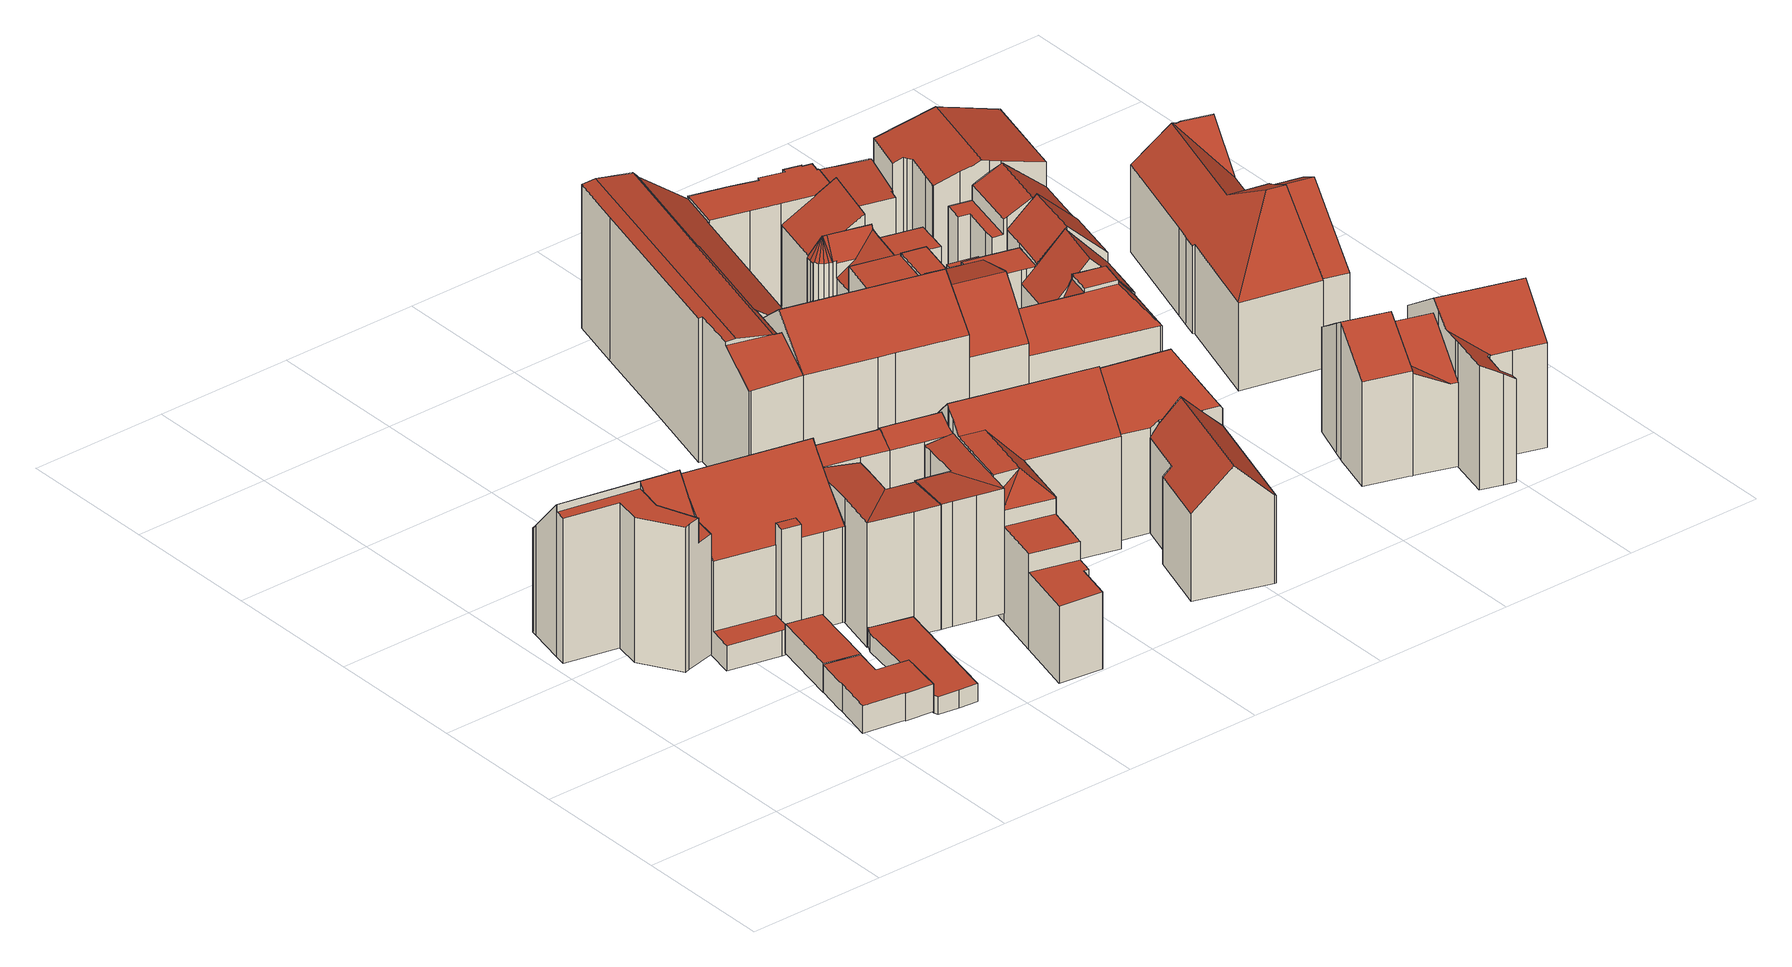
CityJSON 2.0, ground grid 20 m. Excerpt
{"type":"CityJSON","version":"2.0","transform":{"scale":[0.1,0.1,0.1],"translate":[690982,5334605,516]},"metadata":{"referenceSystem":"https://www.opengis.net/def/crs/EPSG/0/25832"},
"CityObjects":{
"building1":{"type":"Building","attributes":{"Gemeindeschluessel":"09162000","HoeheDach":"540.430","HoeheGrund":"518.157","Methode":"2000","NiedrigsteTraufeDesGebaeudes":"533.285","Geometrietyp2DReferenz":"3000","function":"31001_9998","roofType":"3100","measuredHeight":22.27,"storeysAboveGround":4},"geometry":[{"type":"MultiSurface","lod":"2","boundaries":[[[0,1,2,3]],[[4,1,0]],[[5,6,7,8,9]],[[10,11,12,13]],[[14,15,16,17]],[[18,19,20,21]],[[22,7,23,12,11,24,25,26,20,19,27]],[[5,28,29,30,14,17,31,18,21,32,33,34,10,13,35,6]],[[15,14,30,36]],[[29,28,37,3,2,38]],[[33,25,24,34]],[[36,30,29,38]],[[5,9,37,28]],[[36,38,2,1,4,39,40,41,16,15]],[[39,22,27,40]],[[32,26,25,33]],[[3,37,9,8,0]],[[8,7,22,4,0]],[[21,20,26,32]],[[4,22,39]],[[18,31,41,40,27,19]],[[34,24,11,10]],[[13,12,23,35]],[[35,23,7,6]],[[17,16,41,31]]],"semantics":{"surfaces":[{"type":"WallSurface"},{"type":"RoofSurface"},{"type":"GroundSurface"}],"values":[0,0,0,0,0,0,1,2,0,0,0,0,0,1,0,0,1,1,0,0,0,0,0,0,0]}}]},
"building2":{"type":"Building","attributes":{"Gemeindeschluessel":"09162000","HoeheDach":"522.504","HoeheGrund":"518.450","Methode":"1000","NiedrigsteTraufeDesGebaeudes":"522.504","Geometrietyp2DReferenz":"3000","function":"31001_2000","roofType":"1000","measuredHeight":4.05},"geometry":[{"type":"MultiSurface","lod":"2","boundaries":[[[42,43,44,45,46,47]],[[48,49,50,51]],[[52,53,54,55]],[[56,57,58,59]],[[51,50,53,52]],[[60,54,53,50,49,61,62,63,64,43,42,47,65,58,57]],[[66,55,54,60,57,56]],[[58,65,47,46,67,59]],[[68,61,49,48]],[[62,61,68,69,70,63]],[[48,51,52,55,66,56,59,67,46,45,44,71,70,69,68]],[[70,71,44,43,64,63]]],"semantics":{"surfaces":[{"type":"WallSurface"},{"type":"RoofSurface"},{"type":"GroundSurface"}],"values":[0,0,0,0,0,1,0,0,0,0,2,0]}}]},
"building3":{"type":"Building","attributes":{"Gemeindeschluessel":"09162000","HoeheDach":"522.595","HoeheGrund":"518.420","Methode":"1000","NiedrigsteTraufeDesGebaeudes":"522.595","Geometrietyp2DReferenz":"3000","function":"51009_1610","roofType":"1000","measuredHeight":4.17},"geometry":[{"type":"MultiSurface","lod":"2","boundaries":[[[72,73,74,75]],[[72,75,76,77,78]],[[78,79,73,72]],[[79,80,81,74,73]],[[77,80,79,78]],[[76,81,80,77]],[[75,74,81,76]]],"semantics":{"surfaces":[{"type":"WallSurface"},{"type":"GroundSurface"},{"type":"RoofSurface"}],"values":[0,1,0,2,0,0,0]}}]},
"building4":{"type":"Building","attributes":{"Gemeindeschluessel":"09162000","HoeheDach":"535.140","HoeheGrund":"518.440","Methode":"2000","NiedrigsteTraufeDesGebaeudes":"535.140","Geometrietyp2DReferenz":"3000","function":"51009_1610","roofType":"1000","measuredHeight":16.7},"geometry":[{"type":"MultiSurface","lod":"2","boundaries":[[[82,83,84,85]],[[86,85,84,87]],[[87,84,83,88]],[[88,83,82,89]],[[86,87,88,89]],[[89,82,85,86]]],"semantics":{"surfaces":[{"type":"RoofSurface"},{"type":"WallSurface"},{"type":"GroundSurface"}],"values":[0,1,1,1,2,1]}}]},
"building5":{"type":"Building","attributes":{"Gemeindeschluessel":"09162000","HoeheDach":"520.907","HoeheGrund":"518.260","Methode":"1000","NiedrigsteTraufeDesGebaeudes":"520.907","Geometrietyp2DReferenz":"3000","function":"31001_2000","roofType":"1000","measuredHeight":2.65},"geometry":[{"type":"MultiSurface","lod":"2","boundaries":[[[90,91,92,93,94,95]],[[96,97,98,99]],[[100,101,97,96]],[[102,103,104,105,106,107]],[[108,109,110,111]],[[92,91,109,108]],[[111,110,101,100]],[[101,110,109,91,90,95,112,113,104,103,102,98,97]],[[108,111,100,96,99,107,106,105,114,115,94,93,92]],[[99,98,102,107]],[[104,113,112,95,94,115,114,105]]],"semantics":{"surfaces":[{"type":"WallSurface"},{"type":"RoofSurface"},{"type":"GroundSurface"}],"values":[0,0,0,0,0,0,0,1,2,0,0]}}]},
"building6":{"type":"Building","attributes":{"Gemeindeschluessel":"09162000","HoeheDach":"539.900","HoeheGrund":"518.062","Methode":"2000","NiedrigsteTraufeDesGebaeudes":"521.833","Geometrietyp2DReferenz":"3000","function":"31001_9998","roofType":"3100","measuredHeight":21.84,"storeysAboveGround":5},"geometry":[{"type":"MultiSurface","lod":"2","boundaries":[[[116,117,118,119]],[[120,121,122,123]],[[124,125,126,127]],[[128,129,130,131,132,133]],[[134,135,136,137]],[[125,124,138,139]],[[123,122,130,129]],[[140,141,142,143]],[[144,145,142,141,136,135,146,147,148]],[[149,147,146,150]],[[149,151,152,148,147]],[[153,154,139,138]],[[128,133,152,151]],[[155,156,127,126]],[[157,119,118,158,159,160]],[[143,142,145,161]],[[155,161,145,144,156]],[[137,136,141,140]],[[157,160,162,163]],[[155,126,125,139,154,116,119,157,163,120,123,129,128,151,149,150,134,137,140,143,161]],[[122,121,162,160,159,131,130]],[[163,162,121,120]],[[154,153,117,116]],[[150,146,135,134]],[[159,158,132,131]],[[124,127,156,144,148,152,133,132,158,118,117,153,138]]],"semantics":{"surfaces":[{"type":"WallSurface"},{"type":"RoofSurface"},{"type":"GroundSurface"}],"values":[0,0,0,0,0,0,0,0,1,0,0,0,0,0,0,0,0,0,0,2,1,0,0,0,0,1]}}]},
"building7":{"type":"Building","attributes":{"Gemeindeschluessel":"09162000","HoeheDach":"536.065","HoeheGrund":"518.018","Methode":"2000","NiedrigsteTraufeDesGebaeudes":"535.276","Geometrietyp2DReferenz":"3000","function":"31001_9998","roofType":"1000","measuredHeight":18.05,"storeysAboveGround":6},"geometry":[{"type":"MultiSurface","lod":"2","boundaries":[[[164,165,166,167]],[[168,169,170,171,165]],[[172,173,174,175]],[[176,168,165,164]],[[175,174,177,178]],[[179,180,181,182,176,164,167,172,175,178,183]],[[167,166,173,172]],[[179,184,171,180]],[[178,177,185,183]],[[181,170,169,182]],[[180,171,170,181]],[[171,184,185,177,174,173,166,165]],[[183,185,184,179]],[[182,169,168,176]]],"semantics":{"surfaces":[{"type":"WallSurface"},{"type":"RoofSurface"},{"type":"GroundSurface"}],"values":[0,1,0,0,0,2,0,0,0,0,0,1,0,0]}}]},
"building8":{"type":"Building","attributes":{"Gemeindeschluessel":"09162000","HoeheDach":"537.460","HoeheGrund":"518.030","Methode":"2000","NiedrigsteTraufeDesGebaeudes":"533.195","Geometrietyp2DReferenz":"3000","function":"31001_9998","roofType":"3100","measuredHeight":19.43,"storeysAboveGround":5},"geometry":[{"type":"MultiSurface","lod":"2","boundaries":[[[186,187,188,189]],[[190,191,187,186,192,175]],[[193,194,178,175,192,186,189]],[[195,194,193,189,188,196]],[[178,197,190,175]],[[194,195,197,178]],[[196,188,187,191]],[[197,195,196,191,190]]],"semantics":{"surfaces":[{"type":"WallSurface"},{"type":"GroundSurface"},{"type":"RoofSurface"}],"values":[0,0,1,0,0,0,2,2]}}]},
"building9":{"type":"Building","attributes":{"Gemeindeschluessel":"09162000","HoeheDach":"536.182","HoeheGrund":"518.040","Methode":"2000","NiedrigsteTraufeDesGebaeudes":"535.495","Geometrietyp2DReferenz":"3000","function":"31001_9998","roofType":"1000","measuredHeight":18.14,"storeysAboveGround":6},"geometry":[{"type":"MultiSurface","lod":"2","boundaries":[[[182,198,199,181]],[[200,201,202,203,204,205,206,207]],[[208,202,201,209]],[[210,206,205,211]],[[212,204,213,214]],[[181,199,215,216]],[[200,217,209,201]],[[217,200,207,218]],[[218,207,206,210]],[[212,214,219,182,181,216,208,209,217,218,210,211]],[[220,219,214,213]],[[203,202,208,216,215]],[[219,220,198,182]],[[220,213,204,203,215,199,198]],[[204,212,211,205]]],"semantics":{"surfaces":[{"type":"WallSurface"},{"type":"RoofSurface"},{"type":"GroundSurface"}],"values":[0,1,0,0,0,0,0,0,0,2,0,0,0,1,0]}}]},
"building10":{"type":"Building","attributes":{"Gemeindeschluessel":"09162000","HoeheDach":"537.620","HoeheGrund":"517.976","Methode":"2000","NiedrigsteTraufeDesGebaeudes":"532.960","Geometrietyp2DReferenz":"3000","function":"31001_9998","roofType":"3100","measuredHeight":19.64,"storeysAboveGround":5},"geometry":[{"type":"MultiSurface","lod":"2","boundaries":[[[221,222,223,224]],[[224,223,225,226]],[[194,189,221,224,226,227,228,229,210,218]],[[210,230,231,218]],[[227,232,233,234,228]],[[231,230,235,234,233,236,195]],[[218,231,195,194]],[[229,235,230,210]],[[189,237,222,221]],[[233,232,225,223,222,237,236]],[[226,225,232,227]],[[194,195,236,237,189]],[[228,234,235,229]]],"semantics":{"surfaces":[{"type":"WallSurface"},{"type":"GroundSurface"},{"type":"RoofSurface"}],"values":[0,0,1,0,0,2,0,0,0,2,0,0,0]}}]},
"building11":{"type":"Building","attributes":{"Gemeindeschluessel":"09162000","HoeheDach":"539.750","HoeheGrund":"516.795","Methode":"2000","NiedrigsteTraufeDesGebaeudes":"528.020","Geometrietyp2DReferenz":"3000","function":"31001_2000","roofType":"3100","measuredHeight":22.95,"storeysAboveGround":6},"geometry":[{"type":"MultiSurface","lod":"2","boundaries":[[[238,239,240,241,242]],[[243,244,241,240,245]],[[246,247,248,249,250,251]],[[243,245,252,253]],[[254,255,256,257,258]],[[259,260,261,262]],[[238,263,264]],[[265,266,267,268]],[[269,270,260,259]],[[271,272,273,274]],[[275,276,248,247]],[[277,261,257,256,252,245,240,239,278,279]],[[262,261,277,280]],[[281,275,247,246,282,283,271,274,265,268,284,244,243,253,255,254,285,286,287,288,289,290,269,259,262,280]],[[285,291,292,286]],[[273,272,293,294,267,266]],[[295,296,297,292,291,258,257,261,260,270,298]],[[294,299,300,267]],[[289,295,298,290]],[[253,252,256,255]],[[283,282,301,299,294,293]],[[295,289,288,296]],[[268,267,300,302,284]],[[238,276,278,239]],[[238,242,263]],[[246,251,301,282]],[[287,297,296,288]],[[286,292,297,287]],[[250,249,303,302]],[[249,248,276,238,264,303]],[[254,258,291,285]],[[274,273,266,265]],[[283,293,272,271]],[[276,275,281,279,278]],[[299,301,251,250,302,300]],[[270,269,290,298]],[[241,244,284,302,303,264,263,242]],[[277,279,281,280]]],"semantics":{"surfaces":[{"type":"RoofSurface"},{"type":"WallSurface"},{"type":"GroundSurface"}],"values":[0,1,1,1,1,1,0,1,1,1,1,0,1,2,1,0,0,1,1,1,1,1,1,0,1,1,1,1,1,0,1,1,1,1,0,1,1,1]}}]},
"building12":{"type":"Building","attributes":{"Gemeindeschluessel":"09162000","HoeheDach":"539.200","HoeheGrund":"518.042","Methode":"2000","NiedrigsteTraufeDesGebaeudes":"535.424","Geometrietyp2DReferenz":"3000","function":"31001_3000","roofType":"3100","measuredHeight":21.16,"storeysAboveGround":6},"geometry":[{"type":"MultiSurface","lod":"2","boundaries":[[[304,305,306,307]],[[308,309,310,311,312,313]],[[314,315,305,304]],[[316,317,318,319,320,321]],[[322,323,324]],[[322,320,319,325]],[[326,327,328,329]],[[330,331,332,333]],[[334,335,318,317]],[[324,328,327,336,306,305,315,321,320,322]],[[330,333,309,308,337,338,334,317,316,314,304,307,339,326,329]],[[311,310,332,331,323,322]],[[330,329,328,324,323,331]],[[307,306,336,339]],[[325,312,311,322]],[[325,319,318,335,340,313,312]],[[340,335,334,338,337]],[[316,321,315,314]],[[333,332,310,309]],[[339,336,327,326]],[[308,313,340,337]]],"semantics":{"surfaces":[{"type":"WallSurface"},{"type":"RoofSurface"},{"type":"GroundSurface"}],"values":[0,0,0,0,0,1,0,0,0,1,2,1,0,0,0,1,0,0,0,0,0]}}]},
"building13":{"type":"Building","attributes":{"Gemeindeschluessel":"09162000","HoeheDach":"541.320","HoeheGrund":"518.099","Methode":"2000","NiedrigsteTraufeDesGebaeudes":"534.822","Geometrietyp2DReferenz":"3000","function":"31001_9998","roofType":"3100","measuredHeight":23.22,"storeysAboveGround":5},"geometry":[{"type":"MultiSurface","lod":"2","boundaries":[[[341,342,331,343]],[[344,345,346,347]],[[348,349,350,351]],[[352,353,354,355,356]],[[357,358,359,341,343,360,361,362,363,364,355,354,353,346,345,365,366,367,368,348,351,369,370]],[[366,365,371,372,373]],[[360,374,375,361]],[[360,343,331,376,374]],[[369,377,378,370]],[[359,379,342,341]],[[356,380,381,382,375,374,376,383,378,377,350,372,371,344,347,352]],[[363,381,380,364]],[[345,344,371,365]],[[373,372,350,349,384]],[[368,384,349,348]],[[357,383,385,358]],[[356,355,364,380]],[[357,370,378,383]],[[353,352,347,346]],[[362,382,381,363]],[[342,379,385,383,376,331]],[[358,385,379,359]],[[351,350,377,369]],[[361,375,382,362]],[[373,384,368,367,366]]],"semantics":{"surfaces":[{"type":"WallSurface"},{"type":"GroundSurface"},{"type":"RoofSurface"}],"values":[0,0,0,0,1,0,0,0,0,0,2,0,0,2,0,0,0,0,0,0,2,0,0,0,0]}}]},
"building14":{"type":"Building","attributes":{"Gemeindeschluessel":"09162000","HoeheDach":"536.350","HoeheGrund":"517.971","Methode":"2000","NiedrigsteTraufeDesGebaeudes":"530.656","Geometrietyp2DReferenz":"3000","function":"31001_9998","roofType":"3100","measuredHeight":18.38,"storeysAboveGround":4},"geometry":[{"type":"MultiSurface","lod":"2","boundaries":[[[386,387,388,389,390]],[[391,392,393,394]],[[386,390,395,396,397,398,399,391,394]],[[400,401,402,389,388,403]],[[399,404,392,391]],[[390,389,402,395]],[[396,401,400,397]],[[397,400,403,405,398]],[[403,388,387,393,392,404,405]],[[398,405,404,399]],[[395,402,401,396]],[[394,393,387,386]]],"semantics":{"surfaces":[{"type":"WallSurface"},{"type":"GroundSurface"},{"type":"RoofSurface"}],"values":[0,0,1,2,0,0,0,0,2,0,0,0]}}]},
"building15":{"type":"Building","attributes":{"Gemeindeschluessel":"09162000","HoeheDach":"539.560","HoeheGrund":"518.008","Methode":"2000","NiedrigsteTraufeDesGebaeudes":"533.200","Geometrietyp2DReferenz":"3000","function":"31001_9998","roofType":"3200","measuredHeight":21.55,"storeysAboveGround":5},"geometry":[{"type":"MultiSurface","lod":"2","boundaries":[[[390,386,394,406,407,408,409,410,411,412,413,395]],[[413,414,415,395]],[[412,411,416,417,418]],[[390,419,420,386]],[[408,260,421,409]],[[422,417,416,423,421,260,424,425]],[[394,426,427,406]],[[412,418,414,413]],[[390,395,415,428,419]],[[409,421,423,410]],[[426,420,419,428,422,425,427]],[[386,420,426,394]],[[410,423,416,411]],[[407,406,427,425,424]],[[428,415,414,418,417,422]],[[407,424,260,408]]],"semantics":{"surfaces":[{"type":"GroundSurface"},{"type":"WallSurface"},{"type":"RoofSurface"}],"values":[0,1,1,1,1,2,1,1,1,1,2,1,1,1,2,1]}}]},
"building16":{"type":"Building","attributes":{"Gemeindeschluessel":"09162000","HoeheDach":"538.026","HoeheGrund":"518.211","Methode":"2000","NiedrigsteTraufeDesGebaeudes":"522.090","Geometrietyp2DReferenz":"3000","function":"31001_9998","roofType":"2100","measuredHeight":19.82,"storeysAboveGround":4},"geometry":[{"type":"MultiSurface","lod":"2","boundaries":[[[429,430,431,432]],[[433,434,435,436,437,438]],[[439,440,441,442]],[[443,444,445,446]],[[446,445,447,448]],[[449,450,451,452,453,454]],[[455,456,457,458]],[[459,460,461,462]],[[463,464,465,466]],[[467,468,453,452]],[[469,470,471,472]],[[473,474,435,434]],[[475,476,477,478]],[[479,480,481,450,449,439,442,455,458,482,473,434,433,463,466,459,462,443,446,448,429,432,475,478,469,472,483,484]],[[472,471,485,483]],[[433,438,464,463]],[[442,441,456,455]],[[451,486,467,452]],[[432,431,476,475]],[[487,488,437,436]],[[479,484,489,488,487,490]],[[489,485,471,470,477,476,431,430,447,445,444,461,460,465,464,438,437,488]],[[449,454,440,439]],[[440,454,453,468,491,490,487,436,435,474,492,457,456,441]],[[482,492,474,473]],[[481,486,451,450]],[[462,461,444,443]],[[481,480,491,468,467,486]],[[483,485,489,484]],[[479,490,491,480]],[[458,457,492,482]],[[466,465,460,459]],[[448,447,430,429]],[[478,477,470,469]]],"semantics":{"surfaces":[{"type":"WallSurface"},{"type":"GroundSurface"},{"type":"RoofSurface"}],"values":[0,0,0,0,0,0,0,0,0,0,0,0,0,1,0,0,0,2,0,0,0,2,0,2,0,0,0,0,0,0,0,0,0,0]}}]},
"building17":{"type":"Building","attributes":{"Gemeindeschluessel":"09162000","HoeheDach":"538.940","HoeheGrund":"517.884","Methode":"2000","NiedrigsteTraufeDesGebaeudes":"520.550","Geometrietyp2DReferenz":"3000","function":"31001_9998","roofType":"3100","measuredHeight":21.06,"storeysAboveGround":4},"geometry":[{"type":"MultiSurface","lod":"2","boundaries":[[[493,494,495,496]],[[497,498,499,500,501,502]],[[503,504,505,506]],[[507,508,509,510,511]],[[512,513,514,515,516,517]],[[518,519,499,498]],[[520,521,522,503,506,523]],[[512,517,524,525]],[[516,515,526,527]],[[528,529,530,531]],[[532,533,534,505,504,535]],[[529,536,501,500]],[[500,499,519,537,530,529]],[[528,520,523,536,529]],[[525,524,538,539]],[[521,539,538,527,526,522]],[[493,540,541,542,494]],[[543,511,510,542,541]],[[523,506,505,534,495,494,542,510,509,502,501,536]],[[544,537,519,518]],[[532,535,514,513]],[[496,495,534,533]],[[531,530,537,544]],[[497,508,507,545,540,493,496,533,532,513,512,525,539,521,520,528,531,544,518,498]],[[538,524,517,516,527]],[[545,543,541,540]],[[507,511,543,545]],[[497,502,509,508]],[[503,522,526,515,514,535,504]]],"semantics":{"surfaces":[{"type":"WallSurface"},{"type":"RoofSurface"},{"type":"GroundSurface"}],"values":[0,0,0,0,0,0,0,0,0,0,0,0,1,0,0,0,0,1,1,0,0,0,0,2,1,0,0,0,1]}}]},
"building18":{"type":"Building","attributes":{"Gemeindeschluessel":"09162000","HoeheDach":"534.660","HoeheGrund":"517.992","Methode":"2000","NiedrigsteTraufeDesGebaeudes":"522.340","Geometrietyp2DReferenz":"3000","function":"31001_9998","roofType":"3100","measuredHeight":16.67,"storeysAboveGround":4},"geometry":[{"type":"MultiSurface","lod":"2","boundaries":[[[546,547,548]],[[549,550,551,547]],[[552,553,554,555]],[[556,557,551,558]],[[559,560,561,562]],[[554,547,563]],[[564,565,566,567]],[[568,569,570]],[[571,555,554,563,572]],[[567,573,574,575,576,564]],[[577,570,569,578,579,580]],[[581,582,560,559]],[[583,584,585,546,548]],[[572,563,547,560,582]],[[547,561,560]],[[552,583,548,553]],[[586,549,547]],[[587,588,589,590]],[[553,547,554]],[[547,551,557]],[[565,577,580,566]],[[547,557,591]],[[592,593,594,595,596,550,549]],[[585,586,547,546]],[[548,547,553]],[[597,598,574,573]],[[575,574,598,592,549,586]],[[599,581,559,562,600,556,558,596,595,601,589,588]],[[567,566,580,579,584,583,552,555,571,602,587,590,603,594,593,597,573]],[[600,591,557,556]],[[565,564,576,568,570,577]],[[593,592,598,597]],[[603,601,595,594]],[[602,571,572,582,581,599]],[[579,578,585,584]],[[590,589,601,603]],[[547,591,561]],[[602,599,588,587]],[[575,586,585,578,569,568,576]],[[562,561,591,600]],[[558,551,550,596]]],"semantics":{"surfaces":[{"type":"RoofSurface"},{"type":"WallSurface"},{"type":"GroundSurface"}],"values":[0,0,1,1,1,0,1,1,1,1,1,1,1,0,0,1,0,1,0,0,1,0,1,0,0,1,0,0,2,1,0,1,1,1,1,1,0,1,0,1,1]}}]},
"building19":{"type":"Building","attributes":{"Gemeindeschluessel":"09162000","HoeheDach":"530.473","HoeheGrund":"517.900","Methode":"1000","NiedrigsteTraufeDesGebaeudes":"530.473","Geometrietyp2DReferenz":"3000","function":"31001_9998","roofType":"1000","measuredHeight":12.57},"geometry":[{"type":"MultiSurface","lod":"2","boundaries":[[[604,605,606,607]],[[518,497,608,609]],[[497,606,605,608]],[[604,609,608,605]],[[518,607,606,497]],[[607,518,609,604]]],"semantics":{"surfaces":[{"type":"WallSurface"},{"type":"RoofSurface"},{"type":"GroundSurface"}],"values":[0,0,0,1,2,0]}}]},
"building20":{"type":"Building","attributes":{"Gemeindeschluessel":"09162000","HoeheDach":"535.173","HoeheGrund":"517.997","Methode":"1000","NiedrigsteTraufeDesGebaeudes":"530.203","Geometrietyp2DReferenz":"3000","function":"31001_9998","roofType":"2100","measuredHeight":17.18,"storeysAboveGround":3},"geometry":[{"type":"MultiSurface","lod":"2","boundaries":[[[610,611,612,613]],[[593,613,612,594]],[[614,594,612,611]],[[614,615,593,594]],[[615,610,613,593]],[[615,614,611,610]]],"semantics":{"surfaces":[{"type":"RoofSurface"},{"type":"WallSurface"},{"type":"GroundSurface"}],"values":[0,1,1,2,1,1]}}]},
"building21":{"type":"Building","attributes":{"Gemeindeschluessel":"09162000","HoeheDach":"532.130","HoeheGrund":"517.854","Methode":"2000","NiedrigsteTraufeDesGebaeudes":"522.660","Geometrietyp2DReferenz":"3000","function":"31001_9998","roofType":"1000","measuredHeight":14.28,"storeysAboveGround":1},"geometry":[{"type":"MultiSurface","lod":"2","boundaries":[[[616,617,618,512]],[[619,620,621,622]],[[618,617,621,620,623,624,625,626]],[[627,625,624,628,629,630]],[[622,621,617,616]],[[627,630,631,632,633,634,619,622,616,512,513]],[[635,636,637,638,639,629,628]],[[631,639,638,632]],[[623,635,628,624]],[[634,636,635,623,620,619]],[[633,637,636,634]],[[630,629,639,631]],[[632,638,637,633]],[[512,618,626,513]],[[513,626,625,627]]],"semantics":{"surfaces":[{"type":"WallSurface"},{"type":"RoofSurface"},{"type":"GroundSurface"}],"values":[0,0,1,0,0,2,1,0,0,0,0,0,0,0,0]}}]},
"building22":{"type":"Building","attributes":{"Gemeindeschluessel":"09162000","HoeheDach":"535.550","HoeheGrund":"518.051","Methode":"2000","NiedrigsteTraufeDesGebaeudes":"530.249","Geometrietyp2DReferenz":"3000","function":"31001_9998","roofType":"3100","measuredHeight":17.5,"storeysAboveGround":4},"geometry":[{"type":"MultiSurface","lod":"2","boundaries":[[[640,641,642,643]],[[644,645,642,641]],[[646,647,644,641,640,648,649,650,651,652]],[[653,654,655,656,657,658,659,660,651,650,649]],[[661,662,663,664,665,643]],[[659,666,667,660]],[[656,655,663,662,668]],[[656,668,669,657]],[[658,670,666,659]],[[663,655,654,664]],[[657,669,670,658]],[[661,645,644,647]],[[660,667,652,651]],[[654,653,671,665,664]],[[661,646,652,667,666,670,669,668,662]],[[661,647,646]],[[671,653,649,648]],[[671,648,640,643,665]],[[643,642,645,661]]],"semantics":{"surfaces":[{"type":"WallSurface"},{"type":"RoofSurface"},{"type":"GroundSurface"}],"values":[0,1,0,2,1,0,0,0,0,0,0,0,0,0,1,1,0,1,0]}}]},
"building23":{"type":"Building","attributes":{"Gemeindeschluessel":"09162000","HoeheDach":"521.470","HoeheGrund":"517.854","Methode":"2000","NiedrigsteTraufeDesGebaeudes":"520.888","Geometrietyp2DReferenz":"3000","function":"31001_9998","roofType":"2100","measuredHeight":3.62},"geometry":[{"type":"MultiSurface","lod":"2","boundaries":[[[672,673,634,633,632,674,675,676,677]],[[678,677,676,679]],[[680,681,675,674]],[[679,676,675,681]],[[673,682,683,634]],[[684,680,674,632]],[[634,683,685,633]],[[673,672,686,682]],[[672,677,678,686]],[[633,685,684,632]],[[685,683,682,686,678,679,681,680,684]]],"semantics":{"surfaces":[{"type":"GroundSurface"},{"type":"WallSurface"},{"type":"RoofSurface"}],"values":[0,1,1,1,1,1,1,1,1,1,2]}}]},
"building24":{"type":"Building","attributes":{"Gemeindeschluessel":"09162000","HoeheDach":"532.740","HoeheGrund":"517.885","Methode":"2000","NiedrigsteTraufeDesGebaeudes":"530.381","Geometrietyp2DReferenz":"3000","function":"31001_9998","roofType":"1000","measuredHeight":14.86,"storeysAboveGround":4},"geometry":[{"type":"MultiSurface","lod":"2","boundaries":[[[687,688,689,690]],[[691,692,693,694]],[[695,696,697,698]],[[544,699,692,691,700,701]],[[701,700,702,622]],[[700,691,694,689,688,703,702]],[[690,689,694,693,704]],[[704,693,705,706]],[[698,697,707,607]],[[607,707,708,518]],[[619,703,688,687]],[[706,705,709,710]],[[518,708,699,544]],[[622,702,703,619]],[[710,709,696,695]],[[544,701,622,619,687,690,704,706,710,695,698,607,518]],[[707,697,696,709,705,693,692,699,708]]],"semantics":{"surfaces":[{"type":"WallSurface"},{"type":"RoofSurface"},{"type":"GroundSurface"}],"values":[0,0,0,0,0,1,0,0,0,0,0,0,0,0,0,2,1]}}]},
"building25":{"type":"Building","attributes":{"Gemeindeschluessel":"09162000","HoeheDach":"537.216","HoeheGrund":"518.070","Methode":"1000","NiedrigsteTraufeDesGebaeudes":"530.579","Geometrietyp2DReferenz":"3000","function":"31001_9998","roofType":"3100","measuredHeight":19.15,"storeysAboveGround":3},"geometry":[{"type":"MultiSurface","lod":"2","boundaries":[[[711,712,713,714]],[[715,716,717,718]],[[719,720,721,722,723,724,725,726]],[[727,728,712,711]],[[729,730,731,732,733,715,718,727,711,714,734,735,736]],[[718,717,728,727]],[[731,730,721,720,719,732]],[[735,724,723,736]],[[725,724,735,734,714,713]],[[733,732,719,726,716,715]],[[730,729,736,723,722,721]],[[716,726,725,713,712,728,717]]],"semantics":{"surfaces":[{"type":"WallSurface"},{"type":"RoofSurface"},{"type":"GroundSurface"}],"values":[0,0,1,0,2,0,0,0,0,0,0,1]}}]},
"building26":{"type":"Building","attributes":{"Gemeindeschluessel":"09162000","HoeheDach":"520.922","HoeheGrund":"517.995","Methode":"1000","NiedrigsteTraufeDesGebaeudes":"520.922","Geometrietyp2DReferenz":"3000","function":"31001_9998","roofType":"1000","measuredHeight":2.93},"geometry":[{"type":"MultiSurface","lod":"2","boundaries":[[[737,738,739,740]],[[741,742,743,737,740]],[[739,738,744,745,746]],[[740,739,746,741]],[[742,745,744,743]],[[743,744,738,737]],[[741,746,745,742]]],"semantics":{"surfaces":[{"type":"WallSurface"},{"type":"GroundSurface"},{"type":"RoofSurface"}],"values":[0,1,2,0,0,0,0]}}]},
"building27":{"type":"Building","attributes":{"Gemeindeschluessel":"09162000","HoeheDach":"532.215","HoeheGrund":"518.002","Methode":"2000","NiedrigsteTraufeDesGebaeudes":"531.377","Geometrietyp2DReferenz":"3000","function":"31001_9998","roofType":"1000","measuredHeight":14.21,"storeysAboveGround":4},"geometry":[{"type":"MultiSurface","lod":"2","boundaries":[[[615,747,748,749]],[[615,749,750,751]],[[752,753,754,755]],[[747,756,757,748]],[[758,759,760,761]],[[762,763,764,765]],[[762,765,766,767]],[[768,769,759,758]],[[751,750,764,763]],[[761,760,757,756]],[[757,760,759,769,770,754,753,766,765,764,750,749,748]],[[752,767,766,753]],[[755,754,770,771]],[[771,770,769,768]],[[747,615,751,763,762,767,752,755,771,768,758,761,756]]],"semantics":{"surfaces":[{"type":"WallSurface"},{"type":"RoofSurface"},{"type":"GroundSurface"}],"values":[0,0,0,0,0,0,0,0,0,0,1,0,0,0,2]}}]},
"building28":{"type":"Building","attributes":{"Gemeindeschluessel":"09162000","HoeheDach":"537.998","HoeheGrund":"518.040","Methode":"1000","NiedrigsteTraufeDesGebaeudes":"533.154","Geometrietyp2DReferenz":"3000","function":"31001_9998","roofType":"3100","measuredHeight":19.96,"storeysAboveGround":5},"geometry":[{"type":"MultiSurface","lod":"2","boundaries":[[[772,773,774,775]],[[776,777,778,779,780,781]],[[780,779,773,772,782,783]],[[784,785,786,787,783,782,772,775,788]],[[786,785,777,776,781,787]],[[775,774,789,788]],[[787,781,780,783]],[[778,789,774,773,779]],[[777,785,784,788,789,778]]],"semantics":{"surfaces":[{"type":"WallSurface"},{"type":"RoofSurface"},{"type":"GroundSurface"}],"values":[0,1,0,2,0,0,0,1,0]}}]},
"building29":{"type":"Building","attributes":{"Gemeindeschluessel":"09162000","HoeheDach":"537.430","HoeheGrund":"518.050","Methode":"2000","NiedrigsteTraufeDesGebaeudes":"532.247","Geometrietyp2DReferenz":"3000","function":"31001_9998","roofType":"3100","measuredHeight":19.38,"storeysAboveGround":4},"geometry":[{"type":"MultiSurface","lod":"2","boundaries":[[[790,791,792,793]],[[794,795,796,797]],[[798,799,800,801]],[[796,802,792,791,803,800,799]],[[795,804,802,796]],[[794,797,798,801,805,790,793,806,807]],[[807,804,795,794]],[[802,804,807,806,793,792]],[[801,800,803,805]],[[805,803,791,790]],[[797,796,799,798]]],"semantics":{"surfaces":[{"type":"WallSurface"},{"type":"RoofSurface"},{"type":"GroundSurface"}],"values":[0,0,0,1,1,2,0,0,0,0,0]}}]},
"building30":{"type":"Building","attributes":{"Gemeindeschluessel":"09162000","HoeheDach":"536.957","HoeheGrund":"517.854","Methode":"2000","NiedrigsteTraufeDesGebaeudes":"521.330","Geometrietyp2DReferenz":"3000","function":"31001_9998","roofType":"3100","measuredHeight":19.1,"storeysAboveGround":4},"geometry":[{"type":"MultiSurface","lod":"2","boundaries":[[[808,809,810,811,812,813]],[[672,814,815,816]],[[619,817,818,634]],[[809,816,815,819,820,810]],[[821,822,823,824]],[[822,825,826,827,828,823]],[[808,813,829,830]],[[687,831,817,619]],[[832,833,834,835,836,837]],[[838,839,831,687]],[[840,826,825,841]],[[842,827,826,840]],[[832,837,843,844]],[[842,830,829,828,827]],[[832,844,845,846,838,687,619,634,673,672,816,809,808,830,842,840,841,821,824,833]],[[846,847,839,838]],[[673,848,814,672]],[[836,835,812,811]],[[824,823,834,833]],[[634,818,848,673]],[[844,843,849,845]],[[841,825,822,821]],[[834,823,828,829,813,812,835]],[[850,851,820,819]],[[846,845,849,851,850,847]],[[849,843,837,836,811,810,820,851]],[[831,839,847,850,819,815,814,848,818,817]]],"semantics":{"surfaces":[{"type":"WallSurface"},{"type":"RoofSurface"},{"type":"GroundSurface"}],"values":[0,0,0,0,0,1,0,0,0,0,0,0,0,0,2,0,0,0,0,0,0,0,1,0,0,1,1]}}]},
"building31":{"type":"Building","attributes":{"Gemeindeschluessel":"09162000","HoeheDach":"536.640","HoeheGrund":"518.003","Methode":"2000","NiedrigsteTraufeDesGebaeudes":"529.836","Geometrietyp2DReferenz":"3000","function":"31001_9998","roofType":"3100","measuredHeight":18.64,"storeysAboveGround":4},"geometry":[{"type":"MultiSurface","lod":"2","boundaries":[[[852,853,854]],[[855,856,857,858]],[[859,860,861,852,854]],[[788,862,863,864]],[[852,861,857,856,865,866,853]],[[858,857,861,860]],[[855,864,863,865,856]],[[865,863,862,866]],[[855,858,860,859,788,864]],[[788,859,854,853,866,862]]],"semantics":{"surfaces":[{"type":"RoofSurface"},{"type":"WallSurface"},{"type":"GroundSurface"}],"values":[0,1,1,1,0,1,1,0,2,1]}}]},
"building32":{"type":"Building","attributes":{"Gemeindeschluessel":"09162000","HoeheDach":"538.069","HoeheGrund":"517.900","Methode":"1000","NiedrigsteTraufeDesGebaeudes":"535.495","Geometrietyp2DReferenz":"3000","function":"31001_9998","roofType":"3100","measuredHeight":20.17,"storeysAboveGround":4},"geometry":[{"type":"MultiSurface","lod":"2","boundaries":[[[867,868,869,870]],[[871,872,808,873,874,875,876,809]],[[877,878,879,880,881,882]],[[870,869,883,884]],[[885,886,887,888,889,816]],[[876,875,874,877,882,890,891,883,869,868,887,886,885]],[[842,892,893,894]],[[895,890,882,881]],[[896,891,890,895]],[[897,898,899,900]],[[884,883,891,896]],[[901,902,892,842]],[[900,899,902,901]],[[879,878,898,897]],[[888,887,868,867]],[[809,876,885,816]],[[894,893,873,808]],[[901,842,894,808,872,871,809,816,889,888,867,870,884,896,895,881,880,879,897,900]],[[873,893,892,902,899,898,878,877,874]]],"semantics":{"surfaces":[{"type":"WallSurface"},{"type":"RoofSurface"},{"type":"GroundSurface"}],"values":[0,0,0,0,0,1,0,0,0,0,0,0,0,0,0,0,0,2,1]}}]},
"building33":{"type":"Building","attributes":{"Gemeindeschluessel":"09162000","HoeheDach":"538.840","HoeheGrund":"517.927","Methode":"2000","NiedrigsteTraufeDesGebaeudes":"532.839","Geometrietyp2DReferenz":"3000","function":"31001_9998","roofType":"3100","measuredHeight":20.91,"storeysAboveGround":4},"geometry":[{"type":"MultiSurface","lod":"2","boundaries":[[[903,904,905,906]],[[907,908,909,910,911]],[[912,913,914,915,916]],[[917,918,919,920]],[[913,921,922,923,914]],[[924,925,917,920]],[[919,918,926,927]],[[928,905,904,929,916,915]],[[930,931,932,933]],[[908,925,924,909]],[[912,916,929,934]],[[926,935,936,927]],[[907,911,937,928,915,914,923]],[[934,929,904,903]],[[938,937,911,910]],[[936,935,930,933]],[[932,931,922,921]],[[938,910,909,924,920,919,927,936,933,932,921,913,912,934,903,906]],[[926,918,917,925,908,907,923,922,931,930,935]],[[938,906,905,928,937]]],"semantics":{"surfaces":[{"type":"WallSurface"},{"type":"RoofSurface"},{"type":"GroundSurface"}],"values":[0,0,0,0,0,0,0,1,0,0,0,0,1,0,0,0,0,2,1,0]}}]},
"building34":{"type":"Building","attributes":{"Gemeindeschluessel":"09162000","HoeheDach":"538.291","HoeheGrund":"517.855","Methode":"2000","NiedrigsteTraufeDesGebaeudes":"529.946","Geometrietyp2DReferenz":"3000","function":"31001_9998","roofType":"3100","measuredHeight":20.44,"storeysAboveGround":4},"geometry":[{"type":"MultiSurface","lod":"2","boundaries":[[[939,940,941,942]],[[943,944,940,939]],[[945,946,944,943]],[[947,948,949,950]],[[951,952,953,954]],[[955,956,957,958,959,949,948]],[[958,941,940,944,946,960,961,962,959]],[[963,955,948,947]],[[960,946,945,964]],[[965,966,952,951]],[[967,968,969,970]],[[956,971,953,952,966,957]],[[963,947,950,972,967,970,964,945,943,939,942,965,951,954,973]],[[964,970,969,961,960]],[[962,974,975,976,959]],[[959,976,949]],[[950,949,976,975,972]],[[955,963,973,971,956]],[[941,958,957,966,965,942]],[[954,953,971,973]],[[961,969,968,974,962]],[[967,972,975,974,968]]],"semantics":{"surfaces":[{"type":"WallSurface"},{"type":"RoofSurface"},{"type":"GroundSurface"}],"values":[0,0,0,0,0,1,1,0,0,0,0,1,2,0,1,0,0,0,0,0,1,0]}}]},
"building35":{"type":"Building","attributes":{"Gemeindeschluessel":"09162000","HoeheDach":"538.370","HoeheGrund":"517.995","Methode":"2000","NiedrigsteTraufeDesGebaeudes":"530.838","Geometrietyp2DReferenz":"3000","function":"31001_9998","roofType":"3100","measuredHeight":20.38,"storeysAboveGround":4},"geometry":[{"type":"MultiSurface","lod":"2","boundaries":[[[977,978,979,980]],[[981,982,983,984,985,977,980]],[[978,977,985,975]],[[978,975,986,987,979]],[[988,989,990,987,986,991]],[[985,984,991,986,975]],[[987,990,981,980,979]],[[981,990,989,982]],[[982,989,988,983]],[[983,988,991,984]]],"semantics":{"surfaces":[{"type":"WallSurface"},{"type":"GroundSurface"},{"type":"RoofSurface"}],"values":[0,1,0,2,2,0,0,0,0,0]}}]}
},
"vertices":[
[110,369,197],[110,369,233],[131,312,233],[131,312,197],[117,401,233],[163,354,22],[173,400,22],[173,400,244],[164,358,197],[163,354,197],[186,464,22],[186,464,173],[185,463,174],[185,463,22],[71,363,22],[71,363,233],[78,401,233],[78,401,22],[5,436,22],[5,436,242],[17,489,183],[17,489,22],[119,411,244],[174,408,236],[141,473,173],[137,474,173],[19,498,173],[5,434,244],[156,318,22],[113,308,22],[105,305,22],[1,417,22],[19,498,22],[137,474,22],[141,473,22],[174,408,22],[105,305,233],[156,318,197],[113,308,233],[119,411,233],[5,434,233],[1,417,233],
[254,148,65],[255,147,65],[255,147,25],[254,148,25],[205,159,25],[205,159,65],[291,87,25],[291,87,65],[281,37,65],[281,37,25],[241,42,25],[241,42,65],[241,43,65],[241,43,25],[181,53,25],[181,53,65],[194,109,65],[194,109,25],[235,44,65],[293,100,65],[247,108,65],[247,109,65],[248,114,65],[195,117,65],[235,44,25],[195,117,25],[293,100,25],[247,108,25],[247,109,25],[248,114,25],
[205,159,24],[205,159,66],[227,260,66],[227,260,24],[233,259,24],[277,249,24],[255,147,24],[255,147,66],[277,249,66],[233,259,66],
[263,273,191],[267,289,191],[240,295,191],[237,279,191],[237,279,24],[240,295,24],[267,289,24],[263,273,24],
[323,209,49],[378,195,49],[378,195,23],[323,209,23],[318,211,23],[318,211,49],[281,37,23],[281,37,49],[291,87,49],[291,87,23],[283,30,23],[283,30,49],[293,100,49],[299,130,49],[311,197,49],[311,197,23],[299,130,23],[293,100,23],[340,23,23],[340,23,49],[313,26,49],[313,26,23],[318,210,49],[316,206,49],[316,206,23],[318,210,23],
[267,289,21],[267,289,160],[240,295,160],[240,295,21],[227,260,21],[227,260,58],[223,261,58],[223,261,21],[333,273,160],[333,273,21],[342,316,21],[342,316,198],[156,318,21],[147,277,21],[147,277,58],[155,313,58],[155,313,160],[156,318,165],[185,463,21],[185,463,181],[186,464,180],[186,464,21],[330,274,160],[330,274,21],[341,430,21],[341,430,180],[365,425,180],[365,425,21],[353,360,239],[368,425,180],[174,408,232],[173,400,238],[172,399,239],[173,400,21],[174,408,21],[163,354,21],[163,354,198],[305,280,160],[305,280,21],[350,350,21],[350,350,230],[237,279,21],[240,294,160],[240,294,58],[237,279,58],[368,425,21],[233,259,58],[233,259,21],
[318,211,20],[318,211,201],[333,273,201],[333,273,20],[379,195,201],[415,186,201],[432,258,193],[393,268,193],[342,316,20],[342,316,201],[350,350,201],[350,350,20],[379,195,20],[409,336,193],[409,336,20],[394,271,20],[393,268,20],[432,258,20],[415,186,20],[405,318,20],[394,271,193],[405,318,193],
[368,425,20],[368,425,172],[466,400,172],[466,400,20],[350,350,200],[357,378,215],[357,378,20],[455,354,20],[448,326,20],[448,326,200],[455,354,215],[409,336,200],
[415,186,202],[432,258,195],[491,299,195],[481,247,195],[480,247,195],[478,248,195],[499,165,202],[520,257,202],[532,305,202],[494,314,195],[480,247,20],[481,247,20],[532,305,20],[520,257,20],[499,165,20],[462,174,202],[462,174,20],[447,255,195],[447,255,20],[491,299,20],[494,314,20],[430,182,20],[430,182,202],
[480,397,20],[480,397,170],[515,388,170],[515,388,20],[549,380,170],[549,380,20],[548,377,20],[534,318,20],[533,314,20],[532,305,200],[494,314,200],[548,377,173],[538,335,216],[534,318,207],[533,314,205],[455,355,216],[466,400,170],
[540,185,206],[563,281,206],[528,290,206],[520,257,206],[505,193,206],[532,305,8],[520,257,8],[532,305,223],[559,117,8],[567,148,8],[567,148,171],[566,147,170],[566,147,147],[559,117,147],[533,314,232],[533,314,8],[548,377,8],[534,318,8],[534,318,237],[534,318,238],[548,377,175],[749,328,8],[749,328,172],[734,267,238],[734,267,8],[505,193,172],[499,166,172],[460,11,8],[460,11,120],[481,96,120],[481,96,8],[685,343,8],[685,343,173],[536,56,8],[536,56,120],[523,3,120],[523,3,8],[568,148,8],[568,148,171],[719,206,171],[590,239,171],[591,239,171],[719,206,8],[591,239,8],[549,79,8],[543,54,8],[499,165,8],[549,380,8],[552,378,8],[602,365,8],[653,351,8],[654,357,8],[686,349,8],[549,380,171],[552,378,172],[543,54,120],[549,78,120],[654,357,167],[653,351,174],[602,365,172],[686,349,167],[549,78,147],[481,96,147],[549,79,147],[499,165,147],[499,165,170],
[546,822,20],[546,822,221],[549,821,219],[549,821,20],[436,677,20],[407,550,20],[407,550,194],[421,613,225],[421,613,230],[436,677,230],[593,996,20],[593,996,220],[593,997,20],[518,1013,20],[518,1013,229],[537,1009,232],[588,999,225],[593,997,220],[483,596,225],[494,593,225],[494,593,215],[434,609,232],[509,665,20],[509,665,218],[511,664,216],[511,664,20],[480,534,20],[480,534,196],[410,550,194],[410,550,20],[497,932,20],[497,932,229],[510,669,218],[431,678,20],[464,804,20],[510,669,20],[431,678,229],
[578,509,21],[578,509,196],[480,534,21],[642,636,196],[642,636,21],[644,645,21],[644,645,188],[752,676,21],[752,676,195],[736,613,195],[736,613,21],[638,646,188],[638,646,21],[615,652,21],[595,657,21],[595,657,188],[716,545,21],[699,478,21],[601,503,21],[511,664,21],[509,665,21],[510,669,21],[573,653,21],[592,648,21],[668,629,21],[686,697,21],[701,693,21],[754,680,21],[735,608,21],[732,608,21],[668,629,195],[668,630,195],[686,697,195],[511,664,200],[509,665,200],[496,602,253],[735,608,199],[732,608,199],[601,503,196],[592,648,196],[573,653,196],[510,669,197],[716,545,253],[754,680,195],[699,478,196],
[773,198,20],[773,198,173],[802,191,204],[830,184,174],[830,184,20],[736,128,20],[736,128,159],[758,197,159],[758,197,20],[857,177,20],[804,8,20],[802,8,20],[696,41,20],[724,131,20],[802,8,149],[804,8,147],[857,177,147],[750,24,204],[724,131,147],[696,41,147],
[719,206,20],[734,267,20],[749,328,20],[877,299,20],[880,295,20],[880,293,20],[882,287,20],[882,280,20],[882,280,173],[857,177,172],[880,293,177],[881,292,178],[882,287,175],[830,184,176],[773,198,178],[877,299,172],[830,245,236],[880,295,176],[734,267,235],[734,266,236],[758,197,173],[719,206,174],[854,178,176],
[813,943,22],[813,943,173],[826,940,173],[826,940,22],[715,963,22],[658,978,22],[658,978,170],[659,978,170],[659,978,173],[715,963,173],[573,653,22],[573,653,170],[510,669,217],[510,669,22],[788,946,22],[788,946,173],[789,952,173],[789,952,22],[814,945,173],[814,945,22],[580,679,22],[599,674,22],[599,674,61],[580,678,61],[580,678,170],[580,679,170],[549,821,22],[549,821,218],[546,822,220],[546,822,22],[752,954,22],[752,954,173],[753,956,173],[753,956,22],[751,951,22],[751,951,173],[752,953,173],[752,953,22],[585,696,61],[585,696,170],[824,923,22],[824,923,173],[809,872,173],[809,872,22],[652,980,22],[652,980,174],[822,925,22],[822,925,173],[824,925,173],[824,925,22],[642,918,22],[584,696,22],[603,691,22],[593,996,22],[738,892,22],[696,903,22],[738,892,173],[603,691,61],[643,917,170],[643,917,173],[696,903,173],[642,918,170],[584,696,170],[593,996,219],
[716,545,19],[716,545,229],[732,608,208],[732,608,19],[797,532,19],[812,590,19],[812,590,45],[812,589,45],[812,589,207],[797,532,227],[768,601,199],[736,610,199],[736,610,207],[768,601,207],[788,497,19],[795,525,19],[795,525,229],[795,523,229],[788,497,203],[794,666,19],[752,676,19],[752,676,199],[786,668,199],[786,668,176],[794,666,176],[817,605,19],[817,605,45],[768,600,19],[770,608,19],[770,608,199],[768,600,208],[781,614,176],[781,614,19],[771,608,199],[771,608,176],[796,594,19],[796,594,45],[801,615,45],[801,615,19],[736,613,19],[735,608,19],[735,608,208],[736,613,199],[796,594,207],[818,611,45],[774,607,176],[774,607,19],[699,478,19],[699,478,163],[716,544,229],[777,457,163],[818,611,19],[777,457,19],
[714,764,158],[714,783,187],[710,765,158],[726,802,157],[724,802,156],[718,802,156],[704,768,20],[704,768,158],[699,772,158],[699,772,20],[712,801,63],[712,801,156],[718,802,63],[697,786,63],[697,786,156],[699,794,156],[699,794,63],[697,777,158],[773,747,182],[754,680,183],[754,680,20],[773,747,20],[744,754,156],[719,761,156],[719,761,135],[696,778,20],[696,778,158],[779,767,20],[779,767,186],[779,766,187],[778,763,182],[701,693,137],[720,762,159],[720,762,20],[701,693,20],[696,780,63],[696,780,156],[710,765,20],[715,764,20],[715,764,158],[720,782,187],[694,785,20],[694,785,63],[695,789,63],[695,789,20],[705,798,156],[784,786,157],[784,786,20],[715,805,20],[715,805,63],[724,802,63],[780,771,20],[780,771,179],[695,785,63],[705,798,63],[700,809,63],[695,785,20],[700,809,20],
[848,597,145],[829,524,145],[829,524,19],[848,597,19],[797,532,145],[817,605,145],
[809,872,192],[738,892,142],[715,805,142],[784,786,190],[738,892,20],[809,872,20],
[828,657,19],[828,657,67],[794,666,67],[835,688,19],[835,688,67],[829,659,67],[829,659,19],[839,704,67],[766,723,67],[754,680,67],[752,676,67],[754,680,19],[766,723,161],[773,747,161],[773,747,19],[779,767,19],[780,771,19],[818,761,19],[850,753,19],[839,704,161],[850,753,161],[818,761,161],[780,771,161],[779,767,161],
[933,497,189],[933,497,195],[924,462,195],[924,462,189],[888,509,195],[879,473,195],[866,514,143],[888,509,189],[971,488,142],[971,488,20],[926,499,20],[861,515,20],[861,515,143],[952,411,20],[949,411,20],[777,457,20],[788,497,20],[795,525,20],[797,532,20],[829,524,20],[855,517,20],[879,473,189],[788,496,189],[777,457,145],[949,411,143],[951,411,143],[829,524,143],[855,517,143],[788,497,189],[795,525,152],[797,532,143],[952,411,142],
[859,776,19],[852,752,19],[784,786,19],[788,798,19],[825,789,19],[860,780,19],[860,780,49],[825,789,49],[784,786,52],[788,798,49],[852,752,55],[850,753,55],[780,771,55],[818,761,55],[859,776,50],
[861,682,19],[861,682,144],[877,678,144],[877,678,19],[829,653,144],[829,653,167],[868,643,167],[868,643,144],[881,589,19],[881,589,167],[875,591,167],[875,591,19],[818,611,167],[831,658,144],[831,658,19],[829,659,144],[835,688,144],[868,643,19],[906,633,167],[906,633,19],[848,597,167],[817,605,167],[895,585,167],[895,585,19],
[881,589,21],[881,589,154],[894,585,170],[894,585,21],[861,515,21],[861,515,154],[855,517,147],[855,517,21],[926,499,197],[970,488,147],[971,488,146],[978,519,147],[988,561,148],[935,575,208],[932,576,212],[912,502,212],[874,591,21],[874,591,147],[978,519,21],[971,488,21],[970,488,21],[926,499,21],[912,502,21],[932,576,21],[935,575,21],[988,561,21],
[895,673,20],[895,673,49],[877,678,49],[877,678,20],[861,682,20],[865,698,20],[899,690,20],[899,690,49],[865,698,49],[861,682,49],
[804,856,20],[804,856,154],[809,872,155],[824,923,161],[824,923,20],[854,931,20],[854,931,162],[898,917,162],[898,917,20],[875,837,20],[875,837,154],[881,850,20],[881,850,155],[879,850,155],[879,850,20],[822,925,20],[824,925,20],[824,925,161],[822,925,161],[826,940,162],[826,940,20],[899,909,20],[899,909,161],[901,916,162],[901,916,20],
[1054,196,20],[1054,196,209],[1072,246,172],[1072,246,20],[1091,96,172],[1093,95,172],[1113,161,220],[1049,181,220],[1048,179,219],[1029,115,172],[1049,181,20],[1048,179,20],[1113,161,20],[1093,95,20],[1091,96,20],[1029,115,20],[1132,227,20],[1132,227,172],
[949,660,20],[949,660,208],[954,659,213],[954,659,20],[988,561,20],[988,561,162],[935,575,214],[935,575,20],[894,585,20],[894,585,172],[906,633,173],[906,633,20],[955,659,214],[915,668,173],[1009,646,162],[915,668,20],[955,659,20],[1009,646,20],
[954,751,19],[916,761,19],[916,761,166],[932,757,166],[932,757,188],[954,751,201],[859,776,53],[880,770,53],[880,770,19],[835,688,53],[850,753,53],[900,765,53],[900,765,166],[954,659,19],[954,659,205],[949,660,210],[949,660,19],[1009,646,159],[1017,680,159],[1030,732,159],[971,747,210],[971,747,209],[971,747,19],[861,682,53],[895,673,19],[915,668,19],[915,668,191],[911,670,188],[911,670,166],[895,673,166],[865,698,19],[865,698,53],[1017,680,19],[1009,646,19],[1030,732,19],[899,690,166],[899,690,19],[910,734,19],[876,742,19],[876,742,53],[852,752,53],[910,734,166],[894,738,53],[894,738,166],
[1142,80,142],[1101,122,169],[1094,95,169],[1163,130,20],[1163,130,194],[1153,85,149],[1153,85,20],[1094,95,20],[1151,77,20],[1151,77,142],[1132,227,138],[1180,211,139],[1180,211,20],[1165,143,206],[1112,159,206],
[888,795,19],[888,795,201],[899,833,202],[899,833,19],[934,756,19],[945,754,19],[954,751,218],[945,754,221],[934,756,217],[916,761,212],[980,887,221],[989,884,218],[989,884,19],[980,887,19],[899,909,19],[899,909,196],[897,841,200],[897,841,19],[880,770,201],[880,771,201],[881,772,201],[881,772,19],[880,771,19],[881,850,195],[895,846,200],[1030,732,195],[970,747,213],[970,747,19],[881,850,19],[895,846,19],[1011,879,19],[1011,879,211],[1064,864,195],[1064,864,19],[1036,755,19],[1036,755,195],
[1258,188,19],[1258,188,178],[1302,174,178],[1302,174,19],[1193,64,171],[1192,65,172],[1192,65,19],[1220,56,19],[1220,56,171],[1180,211,19],[1163,130,19],[1163,130,218],[1165,142,228],[1180,211,178],[1171,20,179],[1187,15,168],[1187,15,19],[1171,20,19],[1153,85,19],[1153,85,200],[1158,109,200],[1181,56,19],[1181,56,178],[1184,4,169],[1184,4,19],[1283,106,228],[1229,197,178],[1137,19,200],[1151,77,200],[1151,77,19],[1137,19,19],[1229,197,19],[1168,9,180],[1168,9,19],[1265,42,171],[1265,42,19],
[1109,571,19],[1109,571,146],[1156,722,146],[1156,722,19],[1102,548,19],[1102,548,146],[1095,526,19],[1095,526,146],[1218,543,19],[1218,543,140],[1211,519,139],[1211,519,19],[1220,702,19],[1220,702,194],[1262,689,194],[1262,689,19],[1227,571,140],[1243,625,140],[1209,705,194],[1208,705,195],[1154,531,195],[1097,525,148],[1054,387,148],[1170,474,223],[1227,571,19],[1097,525,19],[1213,703,19],[1213,703,194],[1168,361,19],[1168,361,147],[1054,386,147],[1054,386,19],[1244,626,141],[1207,505,19],[1244,626,19],[1197,468,223],[1207,505,202],[1211,519,195],
[1245,494,20],[1245,494,203],[1242,484,209],[1242,484,20],[1233,455,20],[1222,417,20],[1203,352,20],[1168,361,20],[1207,505,20],[1197,468,224],[1234,459,224],[1203,352,148],[1222,417,194],[1233,455,221],[1168,361,149]
]}
